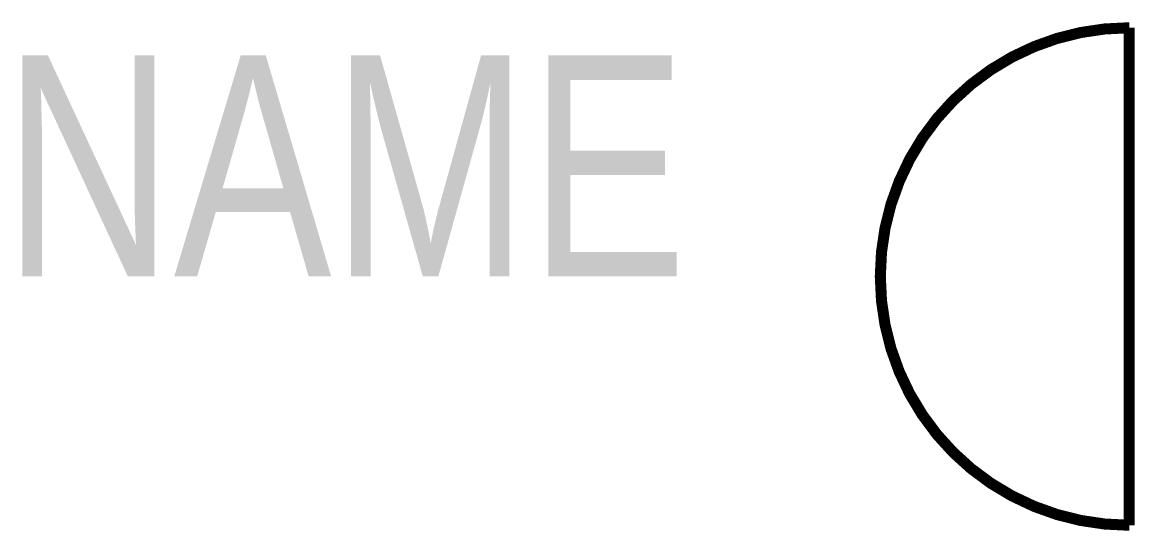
# Model space of a CAD drawing. Header units: millimetres. Extents: x -10 to 0.1, y 2.2 to 6.8.
import ezdxf
from ezdxf.enums import TextEntityAlignment as Align

# ---------------------------------------------------------------- set-up
doc = ezdxf.new("R2010")
doc.units = ezdxf.units.MM

msp = doc.modelspace()

# ---------------------------------------------------------------- linework, layer by layer
at = {"const_width": 0.1}
msp.add_lwpolyline([(0, 6.75, 1), (0, 2.25, 1)], format="xyb", dxfattribs=at)
msp.add_lwpolyline([(0, 2.25), (0, 6.75)], dxfattribs=at)

# ---------------------------------------------------------------- texts
at = {"width": 0.8}
msp.add_attdef('NAME', text='LXXX', height=2, dxfattribs=at).set_placement((-4, 4.5), align=Align.RIGHT)

doc.saveas('drawing.dxf')
